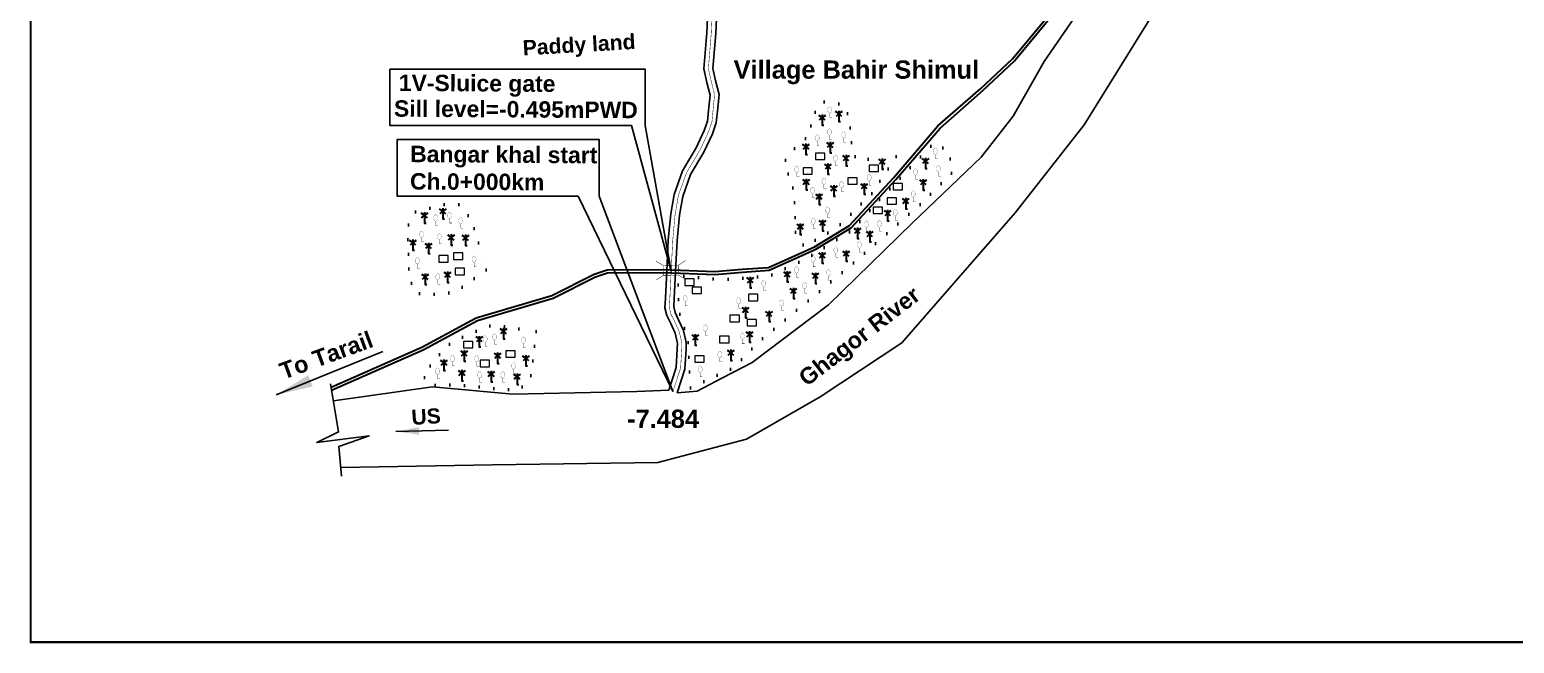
# Model space of a CAD drawing. Header units: millimetres. Extents: x 103 to 33028, y -150542 to -48.
# Drawn here: x 28650 to 30663, y -108818 to -107987 of the extents above; entities that cross this region are included whole.
import ezdxf

# ---------------------------------------------------------------- set-up
doc = ezdxf.new("R2010")
doc.units = ezdxf.units.MM
doc.header["$MEASUREMENT"] = 0
for name, pattern in [('CENTERX2', [4, 2.5, -0.5, 0.5, -0.5]), ('DOT2', [0.125, 0, -0.125]), ('PHANTOM2', [1.25, 0.625, -0.125, 0.125, -0.125, 0.125, -0.125])]:
    doc.linetypes.add(name, pattern=pattern)
for name, color, linetype in [('boundary', 7, 'Continuous'), ('Earthen Emb', 42, 'Continuous'), ('Home Stead', 151, 'Continuous'), ('Khal', 4, 'Continuous'), ('TEXT', 5, 'Continuous'), ('Trees', 77, 'Continuous')]:
    doc.layers.add(name, color=color, linetype=linetype)
doc.layers.add('Existing Str', color=7, linetype='PHANTOM2', lineweight=35)
doc.layers.add('HOUSE', color=144, linetype='Continuous', lineweight=18)
doc.styles.get("Standard").update_dxf_attribs({"font": 'arial.ttf'})
doc.styles.add('sum', font='arialbd.ttf')
doc.dimstyles.get("Standard").update_dxf_attribs({"dimtxt": 0.18, "dimasz": 0.18, "dimexe": 0.18, "dimexo": 0.0625, "dimgap": 0.09, "dimtad": 0, "dimtih": 1, "dimtoh": 1, "dimdec": 4, "dimzin": 0, "dimdsep": 46, "dimtxsty": 'Standard', "dimblk": 'DATUMBLANK', "dimcen": 0.09, "dimadec": 0, "dimazin": 0, "dimtfac": 1, "dimtdec": 4, "dimtofl": 0, "dimtmove": 0, "dimatfit": 3, "dimfxl": 1, "dimtolj": 1, "dimtzin": 0, "dimarcsym": 0})

# ---------------------------------------------------------------- blocks, each defined once
blk = doc.blocks.new('A$C7FEE66E4')
at = {"layer": 'Trees', "linetype": 'Continuous', "const_width": 0.000142}
blk.add_lwpolyline([(0, 0, 0.606435), (0, 0.0049, 0.606435)], format="xyb", close=True, dxfattribs=at)
at = {"layer": 'Trees', "linetype": 'Continuous', "const_width": 0.000252}
for points in [[(0, 0), (0, -0.0029)], [(0, -0.0029), (0.0017, -0.0029)]]:
    blk.add_lwpolyline(points, dxfattribs=at)
blk = doc.blocks.new('A$C01DB3217')
at = {"layer": 'Trees', "color": 1, "lineweight": 30}
blk.add_lwpolyline([(0, 0.0028), (0, -0.0071), (0.0015, -0.0071)], dxfattribs=at)
for centre, start, end in [((-0.012, -0.0154), 41.2491, 62.6782), ((0.012, -0.0154), 117.3218, 138.7509)]:
    blk.add_arc(centre, 0.0195, start, end, dxfattribs=at)
blk = doc.blocks.new('A$C3E516E70')
at = {"layer": 'Existing Str', "linetype": 'Continuous', "const_width": 1.25}
for points in [[(0.3, 51.6), (19.6, 39.6), (61.5, 39.6), (80.8, 51.6)], [(0.3, 0.5), (19.6, 12.6), (61.5, 12.6), (80.8, 0.5)], [(19.6, 12.6), (19.6, 39.6)], [(61.5, 12.6), (61.5, 39.6)]]:
    blk.add_lwpolyline(points, dxfattribs=at)
blk = doc.blocks.new('_DatumBlank')
at = {"color": 0, "linetype": 'ByBlock', "lineweight": -2}
for p, q in [((0, 0.577), (-1, 0)), ((0, -0.577), (0, 0.577)), ((-1, 0), (0, -0.577))]:
    blk.add_line(p, q, dxfattribs=at)
blk = doc.blocks.new('A$C5B990698')
at = {"layer": 'TEXT', "color": 0, "lineweight": 25}
blk.add_leader([(0, 110.8), (26.4, 0)], dimstyle='Standard', override={"dimscale": 0.5, "dimasz": 100, "dimgap": 0.09, "dimtad": 0}, dxfattribs=at)

msp = doc.modelspace()

# ---------------------------------------------------------------- linework, layer by layer
at = {"layer": 'boundary', "color": 0, "const_width": 2.89}
msp.add_lwpolyline([(28651.7, -106563.5), (31812.6, -106563.5), (31812.6, -108816.6), (28651.7, -108816.6), (28651.7, -106563.5)], dxfattribs=at)
at = {"layer": 'Earthen Emb', "lineweight": 30}
for points in [[(29059, -108471), (29181.7, -108416.7), (29255.5, -108377), (29358.3, -108346.8), (29415.7, -108317.8), (29432.9, -108312.1), (29509.1, -108311.7), (29579.1, -108314.4), (29616.3, -108311.2), (29651.7, -108308.7), (29714.2, -108280.7), (29761.4, -108252.1), (29821.4, -108187.2), (29881.4, -108117.1), (29939.8, -108066.3), (29982.4, -108026), (30045.2, -107950.7)], [(29059.6, -108475.1), (29183.5, -108420.3), (29257.1, -108380.7), (29359.8, -108350.5), (29417.3, -108321.5), (29433.6, -108316.1), (29509, -108315.7), (29579.2, -108318.4), (29616.6, -108315.2), (29652.7, -108312.7), (29716, -108284.2), (29764, -108255.2), (29824.4, -108189.8), (29884.3, -108119.9), (29942.4, -108069.2), (29985.4, -108028.8), (30048.3, -107953.2)]]:
    msp.add_lwpolyline(points, dxfattribs=at)
at = {"layer": 'Home Stead', "color": 7, "linetype": 'DOT2', "lineweight": 50, "ltscale": 159.474072, "flags": 128}
for points in [[(29825, -108158.5), (29791.4, -108209.3), (29746.2, -108253.4), (29700.7, -108280.7), (29688.6, -108261.4), (29686.6, -108206.2), (29673.2, -108165.5), (29691, -108142.9), (29707.5, -108129.5), (29711, -108105.1), (29724.4, -108083.9), (29753.5, -108087.8), (29761.4, -108105.6), (29765.7, -108154.2), (29774, -108163.8), (29790.5, -108161.6), (29825, -108158.5)], [(29545.9, -108472), (29603.7, -108444.9), (29641.4, -108407.3), (29699, -108359.3), (29764.4, -108304.9), (29858.4, -108222.4), (29900.7, -108180.1), (29896.8, -108151.8), (29876.5, -108139.8), (29856.4, -108160.1), (29797.4, -108222.3), (29766.2, -108257.6), (29702.5, -108297.2), (29652.2, -108320.6), (29587.8, -108325.3), (29529.2, -108320.1), (29529.9, -108366.5), (29536.5, -108385.8), (29542.6, -108407.1), (29543.7, -108430.9), (29545.9, -108472)], [(29269, -108312.2), (29227.5, -108341.9), (29203.4, -108345.3), (29173.1, -108343.8), (29164.4, -108321.3), (29162.6, -108253.6), (29173.1, -108233.6), (29211.6, -108223.6), (29234, -108223.6), (29250, -108245.6), (29269, -108312.2)], [(29337, -108395.7), (29329.2, -108459.8), (29312.9, -108474.9), (29283.8, -108473.4), (29229.2, -108467.4), (29191.7, -108468.4), (29183.2, -108454.4), (29214.7, -108415.3), (29245.3, -108398.8), (29278.8, -108386.3), (29337, -108395.7)]]:
    msp.add_lwpolyline(points, dxfattribs=at)
at = {"layer": 'HOUSE'}
for points in [[(29715.7, -108162.7), (29728.3, -108162.7), (29728.3, -108153.8), (29715.7, -108153.8), (29715.7, -108162.7)], [(29788.3, -108179), (29801, -108179), (29801, -108170.1), (29788.3, -108170.1), (29788.3, -108179)], [(29698.6, -108182.6), (29711.2, -108182.6), (29711.2, -108173.8), (29698.6, -108173.8), (29698.6, -108182.6)], [(29759.4, -108196.1), (29772, -108196.1), (29772, -108187.2), (29759.4, -108187.2), (29759.4, -108196.1)], [(29820.8, -108203.7), (29833.5, -108203.7), (29833.5, -108194.9), (29820.8, -108194.9), (29820.8, -108203.7)], [(29793.7, -108235.9), (29806.4, -108235.9), (29806.4, -108227), (29793.7, -108227), (29793.7, -108235.9)], [(29812.8, -108223.2), (29825.5, -108223.2), (29825.5, -108214.4), (29812.8, -108214.4), (29812.8, -108223.2)], [(29204.7, -108301.7), (29217.4, -108301.7), (29217.4, -108292.8), (29204.7, -108292.8), (29204.7, -108301.7)], [(29224.9, -108298), (29237.6, -108298), (29237.6, -108289.2), (29224.9, -108289.2), (29224.9, -108298)], [(29227.2, -108318.7), (29239.8, -108318.7), (29239.8, -108309.8), (29227.2, -108309.8), (29227.2, -108318.7)], [(29538.4, -108333.2), (29551, -108333.2), (29551, -108324.3), (29538.4, -108324.3), (29538.4, -108333.2)], [(29548.5, -108344.3), (29561.2, -108344.3), (29561.2, -108335.4), (29548.5, -108335.4), (29548.5, -108344.3)], [(29624.7, -108353.9), (29637.4, -108353.9), (29637.4, -108345), (29624.7, -108345), (29624.7, -108353.9)], [(29599.6, -108382.4), (29612.3, -108382.4), (29612.3, -108373.6), (29599.6, -108373.6), (29599.6, -108382.4)], [(29623, -108388.1), (29635.7, -108388.1), (29635.7, -108379.3), (29623, -108379.3), (29623, -108388.1)], [(29238.2, -108417.9), (29250.9, -108417.9), (29250.9, -108409.1), (29238.2, -108409.1), (29238.2, -108417.9)], [(29585.6, -108411), (29598.3, -108411), (29598.3, -108402.1), (29585.6, -108402.1), (29585.6, -108411)], [(29260.8, -108443.4), (29273.5, -108443.4), (29273.5, -108434.5), (29260.8, -108434.5), (29260.8, -108443.4)], [(29295.6, -108430.6), (29308.2, -108430.6), (29308.2, -108421.8), (29295.6, -108421.8), (29295.6, -108430.6)], [(29551.9, -108437.2), (29564.6, -108437.2), (29564.6, -108428.4), (29551.9, -108428.4), (29551.9, -108437.2)]]:
    msp.add_lwpolyline(points, dxfattribs=at)
at = {"layer": 'Khal', "color": 4, "linetype": 'Continuous'}
for points in [[(29527.9, -108478.7), (29555.1, -108476.3), (29589.3, -108458.6), (29629.8, -108437.6), (29733.3, -108359.6), (29847.1, -108248.5), (29940, -108159.5), (29983.4, -108103.7), (30025.3, -108029.7), (30088.6, -107937.7), (30131, -107871.6), (30166.7, -107795.9), (30204.6, -107716.5), (30241.2, -107652.6), (30276.4, -107619.8), (30332.9, -107561), (30394.7, -107497.9), (30463.5, -107445.3), (30582.3, -107354.9), (30671.9, -107302.1)], [(29072, -108579.9), (29277.7, -108576.1), (29501.8, -108573), (29622, -108541.4), (29721.7, -108484.2), (29832.7, -108411), (29986.1, -108234.9), (30079.5, -108115.4), (30241.2, -107855.5), (30308.3, -107718.8), (30361.5, -107649.9), (30453.2, -107553.4), (30520.8, -107489.2), (30591.1, -107429.9), (30673.5, -107380)]]:
    msp.add_lwpolyline(points, dxfattribs=at)
at = {"layer": 'Khal', "color": 3, "linetype": 'Continuous'}
for points in [[(29516.5, -108474.9), (29526.7, -108444.4), (29528.2, -108419.3), (29528.3, -108411.7), (29525.1, -108398), (29519.2, -108384.8), (29513.9, -108374.1), (29511.4, -108363.5), (29512.1, -108350.5), (29513.8, -108313.7), (29516, -108271.6), (29519.2, -108236.3), (29523.8, -108209.8), (29535.2, -108177.8), (29553.6, -108146.9), (29564.8, -108123.1), (29569.2, -108110.5), (29571, -108091.6), (29572.6, -108075.4), (29568.3, -108058.2), (29564.2, -108039.9), (29568.3, -107990.9), (29569.6, -107961.2)], [(29527.9, -108478.7), (29538.6, -108446.7), (29540.2, -108419.7), (29540.3, -108410.4), (29536.6, -108394.1), (29530, -108379.7), (29525.2, -108370), (29523.5, -108362.4), (29524.1, -108351.1), (29525.8, -108314.3), (29528, -108272.5), (29531.1, -108237.9), (29535.5, -108212.9), (29546.2, -108182.9), (29564.2, -108152.5), (29576, -108127.6), (29581, -108113.1), (29582.9, -108092.8), (29584.8, -108074.6), (29580, -108055.4), (29576.3, -108039.1), (29580.2, -107991.7), (29581.6, -107961.3)]]:
    msp.add_lwpolyline(points, dxfattribs=at)
at = {"layer": 'Khal', "color": 7, "linetype": 'CENTERX2', "lineweight": 30, "ltscale": 5, "const_width": 0.632}
msp.add_lwpolyline([(29522.2, -108476.8), (29532.6, -108445.5), (29534.2, -108419.5), (29534.3, -108411.1), (29530.9, -108396), (29524.6, -108382.2), (29519.5, -108372.1), (29517.4, -108362.9), (29518.1, -108350.8), (29519.8, -108314), (29522, -108272.1), (29525.2, -108237.1), (29529.6, -108211.3), (29540.7, -108180.3), (29558.9, -108149.7), (29570.4, -108125.3), (29575.1, -108111.8), (29577, -108092.2), (29578.7, -108075), (29574.2, -108056.8), (29570.3, -108039.5), (29574.2, -107991.3), (29575.6, -107961.2)], dxfattribs=at)
at = {"layer": 'Khal', "lineweight": 25, "ltscale": 0.1}
for points in [[(29058.2, -108466.6), (29069, -108531.6), (29039.3, -108545.9), (29110.4, -108536.9), (29069.5, -108551.3), (29073, -108591.4)], [(29062, -108489.5), (29196.5, -108470.4), (29305.2, -108480.3), (29473.1, -108476.7), (29516.5, -108474.9)]]:
    msp.add_lwpolyline(points, dxfattribs=at)
at = {"layer": 'TEXT', "color": 7}
for points in [[(29466, -108116.6), (29519.8, -108314), (29484.8, -108116.6), (29484.8, -108040.2), (29138.5, -108040.2), (29138.5, -108116.6)], [(29393.8, -108212.4), (29148.6, -108212.4), (29148.6, -108135.4), (29422.2, -108135.4), (29422.2, -108212.4), (29522.2, -108476.8)]]:
    msp.add_lwpolyline(points, close=True, dxfattribs=at)

# ---------------------------------------------------------------- block references
at = {"layer": 'Khal', "lineweight": 25, "ltscale": 0.1}
for name, p, xscale, yscale, zscale, rotation in [('A$C3E516E70', (29539.6, -108299.2), 0.5000000000062151, 0.5, 0.5, 181.1153873527281), ('A$C5B990698', (29214.5, -108545.2), 0.6240000000073215, 0.6239999999961583, 0.6240000000000001, 78.24877692660603)]:
    msp.add_blockref(name, p, dxfattribs=dict(at, xscale=xscale, yscale=yscale, zscale=zscale, rotation=rotation))
at = {"layer": 'Trees', "linetype": 'DOT2', "ltscale": 0.2, "xscale": 1894.703676632744, "yscale": 1894.703676632751, "zscale": 1894.703676632743}
for p in [(29734.8, -108100.2), (29717.7, -108138.1), (29734.5, -108130), (29753.8, -108134), (29877.8, -108156.1), (29690.3, -108180.5), (29742.3, -108165.5), (29882.1, -108179.8), (29727, -108196.7), (29750.9, -108201), (29788.2, -108191.8), (29851.1, -108184), (29711.4, -108209.1), (29847.9, -108213.9), (29219.5, -108243.1), (29732.2, -108236), (29823.5, -108239.2), (29200.6, -108246.3), (29234.6, -108250.1), (29712.4, -108250.8), (29784.9, -108254.9), (29802.2, -108254.3), (29181.5, -108268.6), (29205.6, -108271.5), (29775, -108282.8), (29252.6, -108302.4), (29712.2, -108301.8), (29743.1, -108289.8), (29175.6, -108304.3), (29689.7, -108316.8), (29733.3, -108320.7), (29203.6, -108325.9), (29645.5, -108335), (29700.7, -108338), (29539, -108355.5), (29611.5, -108358.5), (29669.7, -108361.6), (29566.2, -108395.6), (29267.6, -108410.3), (29280.4, -108407.7), (29319.6, -108412.2), (29616.3, -108406.6), (29223.3, -108436.8), (29256.3, -108437), (29585.9, -108431.4), (29203.1, -108454.1), (29260.1, -108459), (29291.5, -108459.3), (29306.2, -108446.9), (29559.1, -108451.4)]:
    msp.add_blockref('A$C7FEE66E4', p, dxfattribs=at)
at = {"layer": 'Trees', "ltscale": 0.1, "xscale": 1494.109231630064, "yscale": 1494.109231630064, "zscale": 1494.109231630057}
for p in [(29724.5, -108105.6), (29747.3, -108100.6), (29702.5, -108145.1), (29735.3, -108142.7), (29732.4, -108172), (29756.9, -108160.6), (29805.8, -108165.2), (29864.5, -108164.3), (29702.9, -108192.9), (29861.6, -108193.3), (29720.3, -108212.8), (29740.3, -108201.5), (29781.5, -108198.7), (29185.4, -108238.1), (29210.2, -108232.5), (29813.3, -108235.1), (29837.8, -108218.7), (29694.9, -108253.4), (29724.9, -108248.4), (29169.8, -108275), (29221.5, -108268), (29241, -108268.5), (29772.3, -108259.1), (29789, -108263.5), (29190.8, -108279.5), (29724.6, -108292.5), (29757, -108289.9), (29677, -108317.9), (29186.3, -108321.4), (29216.7, -108318.7), (29627, -108325.9), (29715.3, -108320.1), (29685.5, -108340.5), (29620.5, -108366.4), (29652.5, -108371.6), (29292.5, -108394.9), (29259.8, -108405.9), (29552.6, -108403.6), (29626.1, -108399.3), (29211.8, -108437.7), (29239.2, -108425.3), (29284.6, -108428.2), (29323, -108431.7), (29600.7, -108424.3), (29236.1, -108451.7), (29275.8, -108453.1), (29310.9, -108456.7)]:
    msp.add_blockref('A$C01DB3217', p, dxfattribs=at)

# ---------------------------------------------------------------- texts
at = {"layer": 'TEXT', "color": 7, "attachment_point": 1, "style": 'sum'}
for s, insert, char_height, width, rotation in [('Paddy land', (29318, -108001.1), 20.54, 397.532, 3.3481), ('Village Bahir Shimul', (29604.5, -108028.4), 24.644, 477.039, 359.9937), ('1V-Sluice gate', (29150.8, -108047.4), 22.228, 430.289, 359.6306), ('Sill level=-0.495mPWD', (29144.2, -108082.3), 22.228, 430.289, 359.6306), ('Bangar khal start\\PCh.0+000km', (29166.2, -108143.9), 22.228, 430.289, 359.6306), ('Ghagor River', (29690.1, -108453.3), 22.248, 430.66, 37.7067), ('To Tarail\\P ', (28986.6, -108439.7), 22.59, 437.285, 20.0846), ('US', (29167.1, -108501.8), 20.54, 397.532, 3.7281), ('-7.484', (29460.1, -108501.5), 24.64, 477.039, 359.9937)]:
    msp.add_mtext(s, dxfattribs=dict(at, insert=insert, char_height=char_height, width=width, rotation=rotation))

# ---------------------------------------------------------------- leaders
at = {"layer": 'TEXT', "color": 0, "lineweight": 25}
msp.add_leader([(28984.6, -108481.4), (29128.9, -108422.5)], dimstyle='Standard', override={"dimscale": 0.5, "dimasz": 100, "dimgap": 0.09, "dimtad": 0}, dxfattribs=at)

doc.saveas('drawing.dxf')
